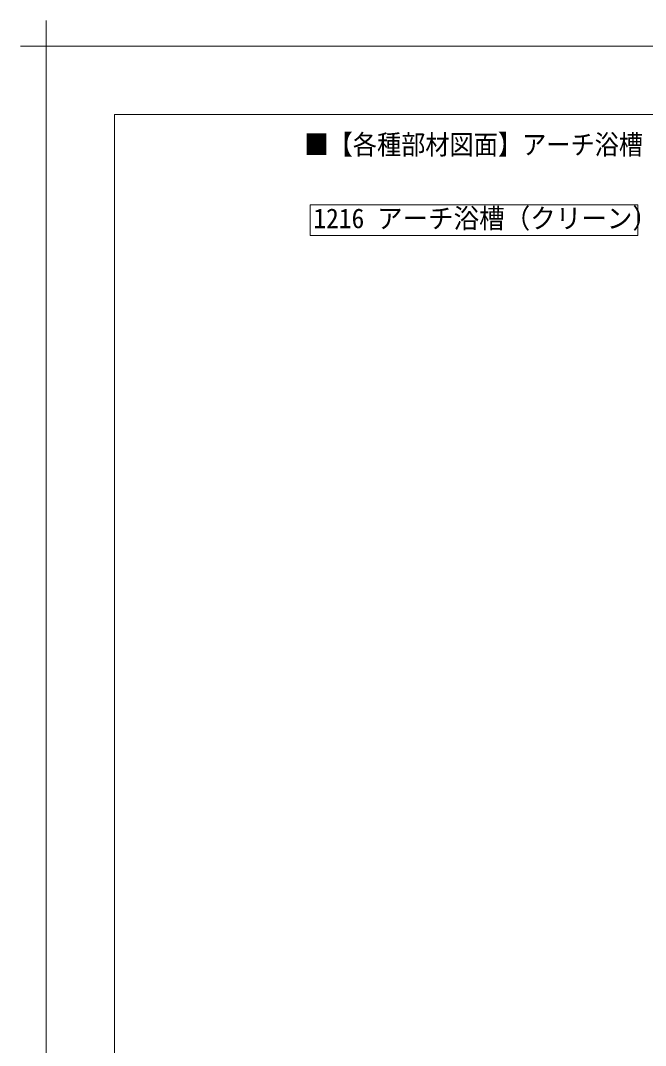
# Model space of a CAD drawing. Units: millimetres on the paper, scale 1:25. Extents: x -305 to 305, y -152 to 152.
# Drawn here: x -304.8 to -213.2, y 2.2 to 152.3 of the extents above; entities that cross this region are included whole.
import ezdxf
from ezdxf.enums import TextEntityAlignment as Align

# ---------------------------------------------------------------- set-up
doc = ezdxf.new("R2010")
doc.units = ezdxf.units.MM
doc.layers.add('0-0_PV', color=7, linetype='Continuous')
for name, color, linetype, lineweight in [('0-1_S1', 7, 'Continuous', 9), ('0-3_1図面枠', 7, 'Continuous', 9), ('0-4_図面枠', 3, 'Continuous', 9), ('0-5_DEFPOINTS', 7, 'Continuous', 9)]:
    doc.layers.add(name, color=color, linetype=linetype, lineweight=lineweight)
doc.styles.add('ＭＳ ゴシック', font='')
doc.styles.get('ＭＳ ゴシック').set_extended_font_data('MS Gothic')

# ---------------------------------------------------------------- blocks, each defined once
blk = doc.blocks.new('グループ-6')
at = {"layer": '0-3_1図面枠'}
for p, q in [((-4200, 2895), (-4200, 3045)), ((-4275, 2970), (-4125, 2970))]:
    blk.add_line(p, q, dxfattribs=at)

msp = doc.modelspace()

# ---------------------------------------------------------------- linework, layer by layer
at = {"layer": '0-1_S1'}
for p, q in [((-262.341, 125.278), (-262.341, 120.782)), ((-262.341, 125.278), (-214.341, 125.278)), ((-214.341, 125.278), (-214.341, 120.782)), ((-262.341, 120.782), (-214.341, 120.782))]:
    msp.add_line(p, q, dxfattribs=at)
at = {"layer": '0-4_図面枠'}
msp.add_lwpolyline([(-291.017, -138.498), (108.983, -138.498), (108.983, 138.502), (-291.017, 138.502)], close=True, dxfattribs=at)
at = {"layer": '0-5_DEFPOINTS'}
for p in [(118.983, 148.502), (-301.017, -148.498)]:
    msp.add_line(p, (-301.017, 148.502), dxfattribs=at)

# ---------------------------------------------------------------- block references
at = {"layer": '0-3_1図面枠', "xscale": 0.05, "yscale": 0.05}
msp.add_blockref('グループ-6', (-91.017, 0.002), dxfattribs=at)

# ---------------------------------------------------------------- texts
at = {"layer": '0-0_PV', "style": 'ＭＳ ゴシック', "width": 0.9}
msp.add_text('■【各種部材図面】アーチ浴槽〔S=1/25〕', height=2.886, dxfattribs=at).set_placement((-263.185, 131.775), align=Align.BOTTOM_LEFT)
at = {"layer": '0-1_S1', "style": 'ＭＳ ゴシック', "width": 0.95}
msp.add_text('1216 アーチ浴槽（クリーン）', height=2.886, dxfattribs=at).set_placement((-261.875, 120.975), align=Align.BOTTOM_LEFT)

doc.saveas('drawing.dxf')
